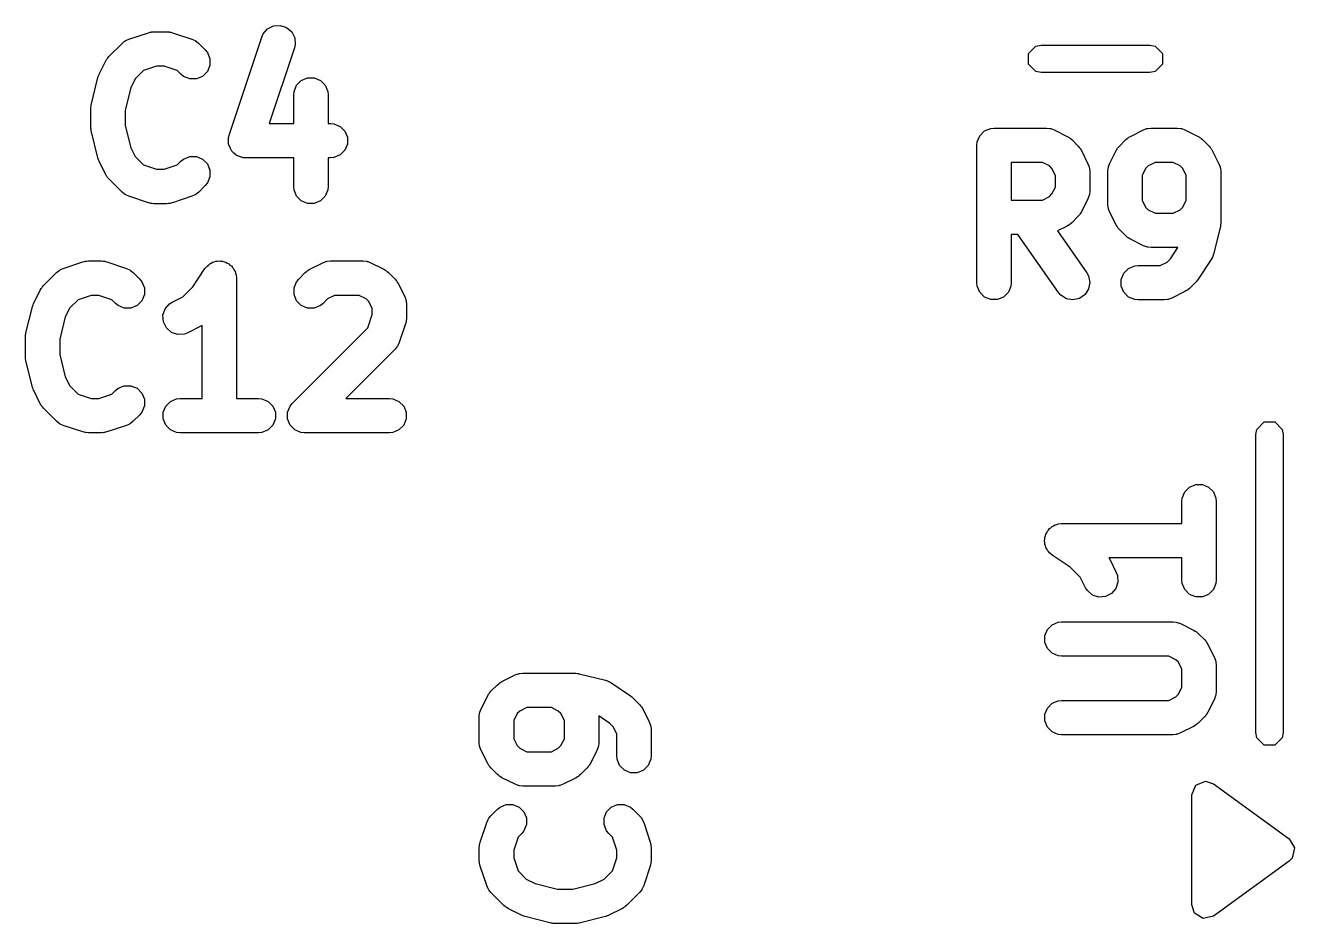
# Model space of a CAD drawing. Extents: x 53 to 255, y -141 to -27.
# Drawn here: x 120.59 to 126.14, y -120.13 to -116.21 of the extents above; entities that cross this region are included whole.
import ezdxf

# ---------------------------------------------------------------- set-up
doc = ezdxf.new("R2010")
doc.units = 0
doc.layers.add('BLACK', color=7, linetype='CONTINUOUS')

msp = doc.modelspace()

# ---------------------------------------------------------------- linework, layer by layer
at = {"layer": 'BLACK', "linetype": 'CONTINUOUS'}
for p, q in [((121.045629, -116.270757), (121.131343, -116.242186)), ((121.131343, -116.242186), (121.138596, -116.240536)), ((121.138596, -116.240536), (121.140428, -116.239778)), ((121.140428, -116.239778), (121.143082, -116.239516)), ((121.143082, -116.239516), (121.14568, -116.238926)), ((121.14568, -116.238926), (121.147654, -116.239066)), ((121.147654, -116.239066), (121.15506, -116.238337)), ((121.15506, -116.238337), (121.212203, -116.238337)), ((121.212203, -116.238337), (121.219608, -116.239066)), ((121.219608, -116.239066), (121.221583, -116.238926)), ((121.221583, -116.238926), (121.22418, -116.239516)), ((121.22418, -116.239516), (121.226835, -116.239778)), ((121.226835, -116.239778), (121.228666, -116.240536)), ((121.228666, -116.240536), (121.23592, -116.242186)), ((121.23592, -116.242186), (121.321633, -116.270757)), ((121.626766, -116.261049), (121.63276, -116.247624)), ((121.63276, -116.247624), (121.651934, -116.225517)), ((121.651934, -116.225517), (121.678107, -116.21243)), ((121.678107, -116.21243), (121.707297, -116.210355)), ((121.707297, -116.210355), (121.735059, -116.219609)), ((121.735059, -116.219609), (121.757167, -116.238783)), ((121.757167, -116.238783), (121.770253, -116.264957)), ((120.95917, -116.346018), (121.016313, -116.288875)), ((121.016313, -116.288875), (121.027678, -116.279548)), ((121.027678, -116.279548), (121.030168, -116.278516)), ((121.030168, -116.278516), (121.032204, -116.276751)), ((121.032204, -116.276751), (121.045629, -116.270757)), ((121.321633, -116.270757), (121.335059, -116.276751)), ((121.335059, -116.276751), (121.337094, -116.278516)), ((121.337094, -116.278516), (121.339585, -116.279548)), ((121.339585, -116.279548), (121.35095, -116.288875)), ((121.35095, -116.288875), (121.379522, -116.317447)), ((121.483909, -116.68962), (121.626766, -116.261049)), ((121.769068, -116.308484), (121.659117, -116.638337)), ((121.772328, -116.294147), (121.769068, -116.308484)), ((121.770253, -116.264957), (121.772328, -116.294147)), ((124.973798, -116.333105), (125.00627, -116.300633)), ((125.00627, -116.300633), (125.029231, -116.296066)), ((125.029231, -116.296066), (125.503747, -116.296066)), ((125.503747, -116.296066), (125.526708, -116.300633)), ((125.526708, -116.300633), (125.55918, -116.333105)), ((120.91655, -116.422653), (120.945121, -116.36551)), ((120.945121, -116.36551), (120.949085, -116.35921)), ((120.949085, -116.35921), (120.949843, -116.357383)), ((120.949843, -116.357383), (120.951531, -116.355326)), ((120.951531, -116.355326), (120.952953, -116.353067)), ((120.952953, -116.353067), (120.954451, -116.351767)), ((120.954451, -116.351767), (120.95917, -116.346018)), ((121.379522, -116.317447), (121.38885, -116.328812)), ((121.38885, -116.328812), (121.400048, -116.355849)), ((121.400048, -116.355849), (121.400048, -116.385112)), ((124.973798, -116.379027), (124.973798, -116.333105)), ((125.55918, -116.333105), (125.55918, -116.379027)), ((120.913622, -116.430303), (120.915818, -116.424158)), ((120.915818, -116.424158), (120.91614, -116.423722)), ((120.91614, -116.423722), (120.91655, -116.422653)), ((121.10986, -116.40746), (121.073841, -116.443478)), ((121.167229, -116.388337), (121.10986, -116.40746)), ((121.200033, -116.388337), (121.167229, -116.388337)), ((121.257403, -116.40746), (121.200033, -116.388337)), ((121.273456, -116.423513), (121.257403, -116.40746)), ((121.284821, -116.432841), (121.273456, -116.423513)), ((121.38885, -116.412148), (121.368157, -116.432841)), ((121.400048, -116.385112), (121.38885, -116.412148)), ((125.00627, -116.411499), (124.973798, -116.379027)), ((125.029231, -116.416066), (125.00627, -116.411499)), ((125.503747, -116.416066), (125.029231, -116.416066)), ((125.526708, -116.411499), (125.503747, -116.416066)), ((125.55918, -116.379027), (125.526708, -116.411499)), ((120.882299, -116.55229), (120.910871, -116.438004)), ((120.910871, -116.438004), (120.911256, -116.436924)), ((120.911256, -116.436924), (120.911295, -116.436385)), ((120.911295, -116.436385), (120.913622, -116.430303)), ((121.073841, -116.443478), (121.054397, -116.482368)), ((121.311858, -116.444039), (121.284821, -116.432841)), ((121.341121, -116.444039), (121.311858, -116.444039)), ((121.368157, -116.432841), (121.341121, -116.444039)), ((121.767216, -116.498705), (121.778415, -116.471669)), ((121.778415, -116.471669), (121.799107, -116.450977)), ((121.799107, -116.450977), (121.826143, -116.439778)), ((121.826143, -116.439778), (121.855407, -116.439778)), ((121.855407, -116.439778), (121.882443, -116.450977)), ((121.882443, -116.450977), (121.903135, -116.471669)), ((121.903135, -116.471669), (121.914334, -116.498705)), ((121.054397, -116.482368), (121.03006, -116.579714)), ((121.765775, -116.513337), (121.767216, -116.498705)), ((121.765775, -116.638337), (121.765775, -116.513337)), ((121.914334, -116.498705), (121.915775, -116.513337)), ((121.915775, -116.513337), (121.915775, -116.638337)), ((120.88006, -116.57048), (120.880311, -116.567926)), ((120.88006, -116.656194), (120.88006, -116.57048)), ((120.880149, -116.566834), (120.880958, -116.56136)), ((120.880311, -116.567926), (120.880149, -116.566834)), ((120.880958, -116.56136), (120.881501, -116.555848)), ((120.881501, -116.555848), (120.881923, -116.554826)), ((120.881923, -116.554826), (120.882299, -116.55229)), ((121.03006, -116.579714), (121.03006, -116.646959)), ((121.659117, -116.638337), (121.765775, -116.638337)), ((121.915775, -116.638337), (121.926489, -116.638337)), ((121.926489, -116.638337), (121.941121, -116.639778)), ((121.941121, -116.639778), (121.968157, -116.650977)), ((120.880311, -116.658747), (120.88006, -116.656194)), ((120.880149, -116.65984), (120.880311, -116.658747)), ((120.880958, -116.665313), (120.880149, -116.65984)), ((120.881501, -116.670826), (120.880958, -116.665313)), ((120.881923, -116.671847), (120.881501, -116.670826)), ((120.882299, -116.674384), (120.881923, -116.671847)), ((120.910871, -116.78867), (120.882299, -116.674384)), ((121.03006, -116.646959), (121.054397, -116.744305)), ((121.480649, -116.703957), (121.481501, -116.70021)), ((121.481501, -116.698705), (121.482259, -116.696873)), ((121.481501, -116.70021), (121.481501, -116.698705)), ((121.482259, -116.696873), (121.483909, -116.68962)), ((121.968157, -116.650977), (121.988849, -116.671669)), ((121.988849, -116.671669), (122.000048, -116.698705)), ((122.000048, -116.698705), (122.000048, -116.727969)), ((124.750073, -116.718705), (124.761272, -116.691669)), ((124.761272, -116.691669), (124.781964, -116.670977)), ((124.781964, -116.670977), (124.809, -116.659778)), ((124.809, -116.659778), (124.823632, -116.658337)), ((124.823632, -116.658337), (125.052203, -116.658337)), ((125.052203, -116.658337), (125.066835, -116.659778)), ((125.066835, -116.659778), (125.069324, -116.660809)), ((125.069324, -116.660809), (125.072012, -116.661)), ((125.072012, -116.661), (125.085744, -116.666255)), ((125.085744, -116.666255), (125.142887, -116.694826)), ((125.142887, -116.694826), (125.149184, -116.698789)), ((125.149184, -116.698789), (125.151015, -116.699548)), ((125.151015, -116.699548), (125.153074, -116.701238)), ((125.153074, -116.701238), (125.15533, -116.702658)), ((125.40622, -116.702658), (125.408472, -116.70124)), ((125.408472, -116.70124), (125.410534, -116.699548)), ((125.410534, -116.699548), (125.412366, -116.698789)), ((125.412366, -116.698789), (125.418662, -116.694826)), ((125.418662, -116.694826), (125.475806, -116.666255)), ((125.475806, -116.666255), (125.489538, -116.661)), ((125.489538, -116.661), (125.492224, -116.660809)), ((125.492224, -116.660809), (125.494714, -116.659778)), ((125.494714, -116.659778), (125.509346, -116.658337)), ((125.509346, -116.658337), (125.623632, -116.658337)), ((125.623632, -116.658337), (125.638264, -116.659778)), ((125.638264, -116.659778), (125.640753, -116.660809)), ((125.640753, -116.660809), (125.643441, -116.661)), ((125.643441, -116.661), (125.657173, -116.666255)), ((125.657173, -116.666255), (125.714316, -116.694826)), ((125.714316, -116.694826), (125.720613, -116.698789)), ((125.720613, -116.698789), (125.722444, -116.699548)), ((125.722444, -116.699548), (125.724503, -116.701238)), ((125.724503, -116.701238), (125.726759, -116.702658)), ((121.054397, -116.744305), (121.073841, -116.783195)), ((121.481501, -116.715942), (121.480649, -116.703957)), ((121.481501, -116.727969), (121.481501, -116.715942)), ((121.482533, -116.73046), (121.481501, -116.727969)), ((121.482724, -116.733147), (121.482533, -116.73046)), ((121.488098, -116.743896), (121.482724, -116.733147)), ((121.4927, -116.755005), (121.488098, -116.743896)), ((121.494605, -116.75691), (121.4927, -116.755005)), ((121.49581, -116.75932), (121.494605, -116.75691)), ((121.988849, -116.755005), (121.968157, -116.775697)), ((122.000048, -116.727969), (121.988849, -116.755005)), ((124.748632, -116.733337), (124.750073, -116.718705)), ((124.748632, -117.333337), (124.748632, -116.733337)), ((125.15533, -116.702658), (125.156628, -116.704155)), ((125.156628, -116.704155), (125.16238, -116.708876)), ((125.16238, -116.708876), (125.190951, -116.737448)), ((125.190951, -116.737448), (125.195671, -116.743199)), ((125.195671, -116.743199), (125.197166, -116.744496)), ((125.197166, -116.744496), (125.198584, -116.746749)), ((125.198584, -116.746749), (125.200278, -116.748813)), ((125.200278, -116.748813), (125.201036, -116.750644)), ((125.201036, -116.750644), (125.204999, -116.756939)), ((125.204999, -116.756939), (125.233571, -116.814081)), ((125.327978, -116.814082), (125.35655, -116.756939)), ((125.35655, -116.756939), (125.360512, -116.750644)), ((125.360512, -116.750644), (125.361271, -116.748813)), ((125.361271, -116.748813), (125.362964, -116.746749)), ((125.362964, -116.746749), (125.364383, -116.744496)), ((125.364383, -116.744496), (125.365877, -116.743199)), ((125.365877, -116.743199), (125.370598, -116.737448)), ((125.370598, -116.737448), (125.399169, -116.708876)), ((125.399169, -116.708876), (125.404923, -116.704152)), ((125.404923, -116.704152), (125.40622, -116.702658)), ((125.726759, -116.702658), (125.728057, -116.704155)), ((125.728057, -116.704155), (125.733809, -116.708876)), ((125.733809, -116.708876), (125.76238, -116.737448)), ((125.76238, -116.737448), (125.7671, -116.7432)), ((125.7671, -116.7432), (125.768596, -116.744497)), ((125.768596, -116.744497), (125.770015, -116.746751)), ((125.770015, -116.746751), (125.771707, -116.748813)), ((125.771707, -116.748813), (125.772465, -116.750643)), ((125.772465, -116.750643), (125.776428, -116.756939)), ((125.776428, -116.756939), (125.804999, -116.814083)), ((120.911256, -116.789749), (120.910871, -116.78867)), ((120.911295, -116.790289), (120.911256, -116.789749)), ((120.913622, -116.79637), (120.911295, -116.790289)), ((120.915818, -116.802516), (120.913622, -116.79637)), ((120.91614, -116.802951), (120.915818, -116.802516)), ((120.91655, -116.804021), (120.91614, -116.802951)), ((120.945121, -116.861164), (120.91655, -116.804021)), ((121.073841, -116.783195), (121.10986, -116.819214)), ((121.257403, -116.819213), (121.273456, -116.803161)), ((121.273456, -116.803161), (121.284821, -116.793833)), ((121.284821, -116.793833), (121.311858, -116.782635)), ((121.311858, -116.782635), (121.341121, -116.782635)), ((121.341121, -116.782635), (121.368157, -116.793833)), ((121.368157, -116.793833), (121.38885, -116.814526)), ((121.504892, -116.767197), (121.49581, -116.75932)), ((121.513392, -116.775697), (121.504892, -116.767197)), ((121.51588, -116.776727), (121.513392, -116.775697)), ((121.517917, -116.778494), (121.51588, -116.776727)), ((121.52932, -116.782295), (121.517917, -116.778494)), ((121.540428, -116.786896), (121.52932, -116.782295)), ((121.544254, -116.787272), (121.540428, -116.786896)), ((121.54568, -116.787748), (121.544254, -116.787272)), ((121.547654, -116.787607), (121.54568, -116.787748)), ((121.55506, -116.788337), (121.547654, -116.787607)), ((121.765775, -116.788337), (121.55506, -116.788337)), ((121.765775, -116.913337), (121.765775, -116.788337)), ((121.926489, -116.788337), (121.915775, -116.788337)), ((121.915775, -116.788337), (121.915775, -116.913337)), ((121.941121, -116.786896), (121.926489, -116.788337)), ((121.968157, -116.775697), (121.941121, -116.786896)), ((125.034499, -116.808337), (124.898632, -116.808337)), ((124.898632, -116.808337), (124.898632, -116.972623)), ((125.064917, -116.823546), (125.034499, -116.808337)), ((125.527051, -116.808337), (125.49663, -116.823546)), ((125.605928, -116.808337), (125.527051, -116.808337)), ((125.636346, -116.823546), (125.605928, -116.808337)), ((120.949085, -116.867463), (120.945121, -116.861164)), ((120.949843, -116.869291), (120.949085, -116.867463)), ((121.10986, -116.819214), (121.167229, -116.838337)), ((121.167229, -116.838337), (121.200033, -116.838337)), ((121.200033, -116.838337), (121.257403, -116.819213)), ((121.38885, -116.814526), (121.400048, -116.841562)), ((121.400048, -116.841562), (121.400048, -116.870825)), ((125.076277, -116.834906), (125.064917, -116.823546)), ((125.091489, -116.865328), (125.076277, -116.834906)), ((125.091489, -116.915631), (125.091489, -116.865328)), ((125.233571, -116.814081), (125.238826, -116.827813)), ((125.238826, -116.827813), (125.239017, -116.830502)), ((125.239017, -116.830502), (125.240048, -116.832991)), ((125.240048, -116.832991), (125.241489, -116.847623)), ((125.241489, -116.847623), (125.241489, -116.933337)), ((125.32006, -116.847623), (125.321501, -116.832991)), ((125.32006, -116.99048), (125.32006, -116.847623)), ((125.321501, -116.832991), (125.322531, -116.830502)), ((125.322531, -116.830502), (125.322723, -116.827813)), ((125.322723, -116.827813), (125.327978, -116.814082)), ((125.485271, -116.834905), (125.47006, -116.865328)), ((125.47006, -116.865328), (125.47006, -116.972774)), ((125.49663, -116.823546), (125.485271, -116.834905)), ((125.647706, -116.834906), (125.636346, -116.823546)), ((125.662917, -116.865327), (125.647706, -116.834906)), ((125.662917, -116.972775), (125.662917, -116.865327)), ((125.804999, -116.814083), (125.810254, -116.827815)), ((125.810254, -116.827815), (125.810444, -116.830501)), ((125.810444, -116.830501), (125.811476, -116.832991)), ((125.811476, -116.832991), (125.812917, -116.847623)), ((125.812917, -116.847623), (125.812917, -117.076194)), ((120.951531, -116.871347), (120.949843, -116.869291)), ((120.952953, -116.873607), (120.951531, -116.871347)), ((120.954451, -116.874906), (120.952953, -116.873607)), ((120.95917, -116.880656), (120.954451, -116.874906)), ((121.016313, -116.937799), (120.95917, -116.880656)), ((121.379522, -116.909227), (121.35095, -116.937799)), ((121.38885, -116.897862), (121.379522, -116.909227)), ((121.400048, -116.870825), (121.38885, -116.897862)), ((121.767216, -116.927969), (121.765775, -116.913337)), ((121.915775, -116.913337), (121.914334, -116.927969)), ((125.076278, -116.946052), (125.091489, -116.915631)), ((121.027678, -116.947126), (121.016313, -116.937799)), ((121.030168, -116.948157), (121.027678, -116.947126)), ((121.032204, -116.949923), (121.030168, -116.948157)), ((121.045629, -116.955917), (121.032204, -116.949923)), ((121.131343, -116.984488), (121.045629, -116.955917)), ((121.321633, -116.955917), (121.23592, -116.984488)), ((121.335059, -116.949923), (121.321633, -116.955917)), ((121.337094, -116.948157), (121.335059, -116.949923)), ((121.339585, -116.947126), (121.337094, -116.948157)), ((121.35095, -116.937799), (121.339585, -116.947126)), ((121.778415, -116.955005), (121.767216, -116.927969)), ((121.799107, -116.975697), (121.778415, -116.955005)), ((121.826143, -116.986896), (121.799107, -116.975697)), ((121.882443, -116.975697), (121.855407, -116.986896)), ((121.903135, -116.955005), (121.882443, -116.975697)), ((121.914334, -116.927969), (121.903135, -116.955005)), ((124.898632, -116.972623), (125.034497, -116.972623)), ((125.034497, -116.972623), (125.064919, -116.957411)), ((125.064919, -116.957411), (125.076278, -116.946052)), ((125.233571, -116.966879), (125.204999, -117.024021)), ((125.238826, -116.953147), (125.233571, -116.966879)), ((125.239017, -116.950457), (125.238826, -116.953147)), ((125.240048, -116.947969), (125.239017, -116.950457)), ((125.241489, -116.933337), (125.240048, -116.947969)), ((125.47006, -116.972774), (125.485271, -117.003196)), ((125.647706, -117.003196), (125.662917, -116.972775)), ((121.138596, -116.986137), (121.131343, -116.984488)), ((121.140428, -116.986896), (121.138596, -116.986137)), ((121.143082, -116.987157), (121.140428, -116.986896)), ((121.14568, -116.987748), (121.143082, -116.987157)), ((121.147654, -116.987607), (121.14568, -116.987748)), ((121.15506, -116.988337), (121.147654, -116.987607)), ((121.212203, -116.988337), (121.15506, -116.988337)), ((121.219608, -116.987607), (121.212203, -116.988337)), ((121.221583, -116.987748), (121.219608, -116.987607)), ((121.22418, -116.987157), (121.221583, -116.987748)), ((121.226835, -116.986896), (121.22418, -116.987157)), ((121.228666, -116.986137), (121.226835, -116.986896)), ((121.23592, -116.984488), (121.228666, -116.986137)), ((121.855407, -116.986896), (121.826143, -116.986896)), ((125.198585, -117.034209), (125.197166, -117.036464)), ((125.200277, -117.032148), (125.198585, -117.034209)), ((125.201035, -117.030317), (125.200277, -117.032148)), ((125.204999, -117.024021), (125.201035, -117.030317)), ((125.321501, -117.005112), (125.32006, -116.99048)), ((125.322531, -117.0076), (125.321501, -117.005112)), ((125.322723, -117.01029), (125.322531, -117.0076)), ((125.327978, -117.024021), (125.322723, -117.01029)), ((125.35655, -117.081164), (125.327978, -117.024021)), ((125.485271, -117.003196), (125.49663, -117.014555)), ((125.49663, -117.014555), (125.527051, -117.029766)), ((125.527051, -117.029766), (125.605926, -117.029766)), ((125.605926, -117.029766), (125.636348, -117.014554)), ((125.636348, -117.014554), (125.647706, -117.003196)), ((125.142887, -117.086133), (125.100004, -117.107574)), ((125.149183, -117.082169), (125.142887, -117.086133)), ((125.151014, -117.081411), (125.149183, -117.082169)), ((125.153075, -117.079719), (125.151014, -117.081411)), ((125.15533, -117.0783), (125.153075, -117.079719)), ((125.156626, -117.076804), (125.15533, -117.0783)), ((125.162379, -117.072084), (125.156626, -117.076804)), ((125.19095, -117.043513), (125.162379, -117.072084)), ((125.19567, -117.03776), (125.19095, -117.043513)), ((125.197166, -117.036464), (125.19567, -117.03776)), ((125.360513, -117.08746), (125.35655, -117.081164)), ((125.361272, -117.089291), (125.360513, -117.08746)), ((125.362963, -117.091352), (125.361272, -117.089291)), ((125.812019, -117.085311), (125.811476, -117.090826)), ((125.812828, -117.079839), (125.812019, -117.085311)), ((125.812917, -117.076194), (125.812665, -117.078747)), ((125.812665, -117.078747), (125.812828, -117.079839)), ((124.92744, -117.122623), (124.898632, -117.122623)), ((124.898632, -117.122623), (124.898632, -117.333337)), ((125.105046, -117.376346), (124.92744, -117.122623)), ((125.100004, -117.107574), (125.227931, -117.290327)), ((125.364383, -117.093607), (125.362963, -117.091352)), ((125.365878, -117.094903), (125.364383, -117.093607)), ((125.370599, -117.100656), (125.365878, -117.094903)), ((125.39917, -117.129227), (125.370599, -117.100656)), ((125.404922, -117.133947), (125.39917, -117.129227)), ((125.406219, -117.135443), (125.404922, -117.133947)), ((125.408473, -117.136862), (125.406219, -117.135443)), ((125.410535, -117.138554), (125.408473, -117.136862)), ((125.412365, -117.139312), (125.410535, -117.138554)), ((125.418662, -117.143276), (125.412365, -117.139312)), ((125.475804, -117.171848), (125.418662, -117.143276)), ((125.810678, -117.094384), (125.782107, -117.20867)), ((125.811052, -117.091847), (125.810678, -117.094384)), ((125.811476, -117.090826), (125.811052, -117.091847)), ((125.489536, -117.177103), (125.475804, -117.171848)), ((125.492225, -117.177294), (125.489536, -117.177103)), ((125.494714, -117.178325), (125.492225, -117.177294)), ((125.509346, -117.179766), (125.494714, -117.178325)), ((125.623632, -117.179766), (125.509346, -117.179766)), ((125.593916, -117.228414), (125.62654, -117.179479)), ((125.62654, -117.179479), (125.623632, -117.179766)), ((120.759914, -117.270757), (120.845628, -117.242186)), ((120.845628, -117.242186), (120.852881, -117.240536)), ((120.852881, -117.240536), (120.854713, -117.239778)), ((120.854713, -117.239778), (120.857367, -117.239516)), ((120.857367, -117.239516), (120.859965, -117.238926)), ((120.859965, -117.238926), (120.861939, -117.239066)), ((120.861939, -117.239066), (120.869345, -117.238337)), ((120.869345, -117.238337), (120.926488, -117.238337)), ((120.926488, -117.238337), (120.933893, -117.239066)), ((120.933893, -117.239066), (120.935868, -117.238926)), ((120.935868, -117.238926), (120.938465, -117.239516)), ((120.938465, -117.239516), (120.94112, -117.239778)), ((120.94112, -117.239778), (120.942951, -117.240536)), ((120.942951, -117.240536), (120.950205, -117.242186)), ((120.950205, -117.242186), (121.035918, -117.270757)), ((121.387686, -117.260359), (121.393855, -117.256227)), ((121.393855, -117.256227), (121.399106, -117.250977)), ((121.399106, -117.250977), (121.405895, -117.248164)), ((121.405895, -117.248164), (121.412001, -117.244076)), ((121.412001, -117.244076), (121.419281, -117.242619)), ((121.419281, -117.242619), (121.426142, -117.239778)), ((121.426142, -117.239778), (121.433491, -117.239778)), ((121.433491, -117.239778), (121.440696, -117.238337)), ((121.440696, -117.238337), (121.44798, -117.239778)), ((121.44798, -117.239778), (121.455406, -117.239778)), ((121.455406, -117.239778), (121.462194, -117.242589)), ((121.462194, -117.242589), (121.469403, -117.244016)), ((121.469403, -117.244016), (121.475582, -117.248135)), ((121.475582, -117.248135), (121.482442, -117.250977)), ((121.482442, -117.250977), (121.487635, -117.25617)), ((121.487635, -117.25617), (121.493752, -117.260248)), ((121.835805, -117.274826), (121.892949, -117.246255)), ((121.892949, -117.246255), (121.906681, -117.241)), ((121.906681, -117.241), (121.909367, -117.240809)), ((121.909367, -117.240809), (121.911857, -117.239778)), ((121.911857, -117.239778), (121.926489, -117.238337)), ((121.926489, -117.238337), (122.069346, -117.238337)), ((122.069346, -117.238337), (122.083978, -117.239778)), ((122.083978, -117.239778), (122.086467, -117.240809)), ((122.086467, -117.240809), (122.089155, -117.241)), ((122.089155, -117.241), (122.102887, -117.246255)), ((122.102887, -117.246255), (122.16003, -117.274826)), ((125.548785, -117.258337), (125.579203, -117.243127)), ((125.579203, -117.243127), (125.593916, -117.228414)), ((125.77175, -117.232082), (125.714607, -117.317797)), ((125.776054, -117.224007), (125.77175, -117.232082)), ((125.77716, -117.222516), (125.776054, -117.224007)), ((125.777789, -117.220753), (125.77716, -117.222516)), ((125.778667, -117.219108), (125.777789, -117.220753)), ((125.779025, -117.217293), (125.778667, -117.219108)), ((125.782107, -117.20867), (125.779025, -117.217293)), ((120.673455, -117.346018), (120.730598, -117.288875)), ((120.730598, -117.288875), (120.741963, -117.279548)), ((120.741963, -117.279548), (120.744453, -117.278516)), ((120.744453, -117.278516), (120.746489, -117.276751)), ((120.746489, -117.276751), (120.759914, -117.270757)), ((121.035918, -117.270757), (121.049344, -117.276751)), ((121.049344, -117.276751), (121.051379, -117.278516)), ((121.051379, -117.278516), (121.05387, -117.279548)), ((121.05387, -117.279548), (121.065235, -117.288875)), ((121.065235, -117.288875), (121.093807, -117.317447)), ((121.325345, -117.35127), (121.378371, -117.271734)), ((121.378371, -117.271734), (121.378403, -117.271694)), ((121.378403, -117.271694), (121.378414, -117.271669)), ((121.378414, -117.271669), (121.37847, -117.271612)), ((121.37847, -117.271612), (121.387686, -117.260359)), ((121.493752, -117.260248), (121.497885, -117.26642)), ((121.497885, -117.26642), (121.503134, -117.271669)), ((121.503134, -117.271669), (121.505945, -117.278456)), ((121.505945, -117.278456), (121.510035, -117.284563)), ((121.510035, -117.284563), (121.511491, -117.291844)), ((121.511491, -117.291844), (121.514333, -117.298705)), ((121.514333, -117.298705), (121.515758, -117.313181)), ((121.787741, -117.317447), (121.816313, -117.288875)), ((121.816313, -117.288875), (121.822066, -117.284152)), ((121.822066, -117.284152), (121.823363, -117.282658)), ((121.823363, -117.282658), (121.825614, -117.28124)), ((121.825614, -117.28124), (121.827678, -117.279547)), ((121.827678, -117.279547), (121.829511, -117.278787)), ((121.829511, -117.278787), (121.835805, -117.274826)), ((122.16003, -117.274826), (122.166327, -117.278789)), ((122.166327, -117.278789), (122.168158, -117.279548)), ((122.168158, -117.279548), (122.170217, -117.281238)), ((122.170217, -117.281238), (122.172473, -117.282658)), ((122.172473, -117.282658), (122.173771, -117.284155)), ((122.173771, -117.284155), (122.179523, -117.288876)), ((122.179523, -117.288876), (122.208094, -117.317448)), ((125.227931, -117.290327), (125.235141, -117.30314)), ((125.235141, -117.30314), (125.241471, -117.331711)), ((125.378644, -117.318705), (125.389843, -117.291669)), ((125.389843, -117.291669), (125.410535, -117.270977)), ((125.410535, -117.270977), (125.437571, -117.259778)), ((125.437571, -117.259778), (125.452203, -117.258337)), ((125.452203, -117.258337), (125.548785, -117.258337)), ((120.630835, -117.422653), (120.659406, -117.36551)), ((120.659406, -117.36551), (120.66337, -117.35921)), ((120.66337, -117.35921), (120.664128, -117.357383)), ((120.664128, -117.357383), (120.665816, -117.355326)), ((120.665816, -117.355326), (120.667238, -117.353067)), ((120.667238, -117.353067), (120.668736, -117.351767)), ((120.668736, -117.351767), (120.673455, -117.346018)), ((121.093807, -117.317447), (121.103135, -117.328812)), ((121.103135, -117.328812), (121.114333, -117.355849)), ((121.114333, -117.355849), (121.114333, -117.385112)), ((121.282061, -117.394554), (121.325345, -117.35127)), ((121.515758, -117.313181), (121.515774, -117.313258)), ((121.515774, -117.313258), (121.515768, -117.313284)), ((121.515768, -117.313284), (121.515774, -117.313337)), ((121.515774, -117.313337), (121.515774, -117.838337)), ((121.767215, -117.355849), (121.778414, -117.328812)), ((121.767215, -117.385111), (121.767215, -117.355849)), ((121.778414, -117.328812), (121.787741, -117.317447)), ((122.208094, -117.317448), (122.212814, -117.3232)), ((122.212814, -117.3232), (122.21431, -117.324497)), ((122.21431, -117.324497), (122.215729, -117.326751)), ((122.215729, -117.326751), (122.217421, -117.328813)), ((122.217421, -117.328813), (122.218179, -117.330643)), ((122.218179, -117.330643), (122.222142, -117.336939)), ((122.222142, -117.336939), (122.250713, -117.394083)), ((124.750073, -117.347969), (124.748632, -117.333337)), ((124.761272, -117.375005), (124.750073, -117.347969)), ((124.897191, -117.347969), (124.885992, -117.375005)), ((124.898632, -117.333337), (124.897191, -117.347969)), ((125.236386, -117.360529), (125.220659, -117.385208)), ((125.241471, -117.331711), (125.236386, -117.360529)), ((125.378644, -117.347969), (125.378644, -117.318705)), ((125.389843, -117.375005), (125.378644, -117.347969)), ((125.66736, -117.365435), (125.665301, -117.367126)), ((125.669616, -117.364016), (125.66736, -117.365435)), ((125.670914, -117.362518), (125.669616, -117.364016)), ((125.676666, -117.357798), (125.670914, -117.362518)), ((125.705237, -117.329226), (125.676666, -117.357798)), ((125.705269, -117.329186), (125.705237, -117.329226)), ((125.705291, -117.329172), (125.705269, -117.329186)), ((125.709987, -117.323437), (125.705291, -117.329172)), ((125.714564, -117.317861), (125.709987, -117.323437)), ((125.714573, -117.317837), (125.714564, -117.317861)), ((125.714607, -117.317797), (125.714573, -117.317837)), ((120.824145, -117.40746), (120.788126, -117.443478)), ((120.881514, -117.388337), (120.824145, -117.40746)), ((120.914318, -117.388337), (120.881514, -117.388337)), ((120.971688, -117.40746), (120.914318, -117.388337)), ((120.987741, -117.423513), (120.971688, -117.40746)), ((121.103135, -117.412148), (121.082442, -117.432841)), ((121.114333, -117.385112), (121.103135, -117.412148)), ((121.223361, -117.425517), (121.235804, -117.417684)), ((121.235804, -117.417684), (121.282061, -117.394554)), ((121.778414, -117.412148), (121.767215, -117.385111)), ((121.799106, -117.43284), (121.778414, -117.412148)), ((121.913772, -117.403547), (121.893807, -117.423513)), ((121.944194, -117.388337), (121.913772, -117.403547)), ((122.051642, -117.388337), (121.944194, -117.388337)), ((122.08206, -117.403546), (122.051642, -117.388337)), ((122.09342, -117.414906), (122.08206, -117.403546)), ((122.108631, -117.445327), (122.09342, -117.414906)), ((122.250713, -117.394083), (122.255968, -117.407815)), ((122.255968, -117.407815), (122.256158, -117.410501)), ((122.256158, -117.410501), (122.25719, -117.412991)), ((122.25719, -117.412991), (122.258631, -117.427623)), ((124.781964, -117.395697), (124.761272, -117.375005)), ((124.809, -117.406896), (124.781964, -117.395697)), ((124.838264, -117.406896), (124.809, -117.406896)), ((124.8653, -117.395697), (124.838264, -117.406896)), ((124.885992, -117.375005), (124.8653, -117.395697)), ((125.114618, -117.387507), (125.105046, -117.376346)), ((125.139296, -117.403233), (125.114618, -117.387507)), ((125.168114, -117.408319), (125.139296, -117.403233)), ((125.196685, -117.401989), (125.168114, -117.408319)), ((125.220659, -117.385208), (125.196685, -117.401989)), ((125.410535, -117.395697), (125.389843, -117.375005)), ((125.437571, -117.406896), (125.410535, -117.395697)), ((125.452203, -117.408337), (125.437571, -117.406896)), ((125.566489, -117.408337), (125.452203, -117.408337)), ((125.581121, -117.406896), (125.566489, -117.408337)), ((125.58361, -117.405864), (125.581121, -117.406896)), ((125.586298, -117.405674), (125.58361, -117.405864)), ((125.60003, -117.400419), (125.586298, -117.405674)), ((125.657173, -117.371848), (125.60003, -117.400419)), ((125.66347, -117.367884), (125.657173, -117.371848)), ((125.665301, -117.367126), (125.66347, -117.367884)), ((120.596584, -117.55229), (120.625156, -117.438004)), ((120.625156, -117.438004), (120.625541, -117.436924)), ((120.625541, -117.436924), (120.62558, -117.436385)), ((120.62558, -117.436385), (120.627907, -117.430303)), ((120.627907, -117.430303), (120.630103, -117.424158)), ((120.630103, -117.424158), (120.630425, -117.423722)), ((120.630425, -117.423722), (120.630835, -117.422653)), ((120.788126, -117.443478), (120.768682, -117.482368)), ((120.999106, -117.432841), (120.987741, -117.423513)), ((121.026143, -117.444039), (120.999106, -117.432841)), ((121.055406, -117.444039), (121.026143, -117.444039)), ((121.082442, -117.432841), (121.055406, -117.444039)), ((121.194934, -117.475386), (121.204188, -117.447624)), ((121.197008, -117.504576), (121.194934, -117.475386)), ((121.204188, -117.447624), (121.223361, -117.425517)), ((121.826143, -117.444039), (121.799106, -117.43284)), ((121.855405, -117.444039), (121.826143, -117.444039)), ((121.882442, -117.43284), (121.855405, -117.444039)), ((121.893807, -117.423513), (121.882442, -117.43284)), ((122.089508, -117.529966), (122.108631, -117.472597)), ((122.108631, -117.472597), (122.108631, -117.445327)), ((122.258631, -117.427623), (122.258631, -117.484766)), ((120.768682, -117.482368), (120.744345, -117.579714)), ((121.210096, -117.53075), (121.197008, -117.504576)), ((121.232203, -117.549923), (121.210096, -117.53075)), ((121.360029, -117.523276), (121.302886, -117.551848)), ((121.365774, -117.519659), (121.360029, -117.523276)), ((121.365774, -117.838337), (121.365774, -117.519659)), ((121.75917, -117.860304), (122.089508, -117.529966)), ((122.254782, -117.508483), (122.226211, -117.594197)), ((122.256431, -117.501229), (122.254782, -117.508483)), ((122.25719, -117.499398), (122.256431, -117.501229)), ((122.257451, -117.496743), (122.25719, -117.499398)), ((122.258042, -117.494146), (122.257451, -117.496743)), ((122.258631, -117.484766), (122.257901, -117.492171)), ((122.257901, -117.492171), (122.258042, -117.494146)), ((120.594345, -117.57048), (120.594596, -117.567926)), ((120.594345, -117.656194), (120.594345, -117.57048)), ((120.594434, -117.566834), (120.595243, -117.56136)), ((120.594596, -117.567926), (120.594434, -117.566834)), ((120.595243, -117.56136), (120.595786, -117.555848)), ((120.595786, -117.555848), (120.596208, -117.554826)), ((120.596208, -117.554826), (120.596584, -117.55229)), ((120.744345, -117.579714), (120.744345, -117.646959)), ((121.259965, -117.559177), (121.232203, -117.549923)), ((121.289155, -117.557103), (121.259965, -117.559177)), ((121.302886, -117.551848), (121.289155, -117.557103)), ((122.208093, -117.623513), (121.993269, -117.838337)), ((122.21742, -117.612148), (122.208093, -117.623513)), ((122.218451, -117.609657), (122.21742, -117.612148)), ((122.220217, -117.607622), (122.218451, -117.609657)), ((122.226211, -117.594197), (122.220217, -117.607622)), ((120.594596, -117.658747), (120.594345, -117.656194)), ((120.594434, -117.65984), (120.594596, -117.658747)), ((120.595243, -117.665313), (120.594434, -117.65984)), ((120.595786, -117.670826), (120.595243, -117.665313)), ((120.596208, -117.671847), (120.595786, -117.670826)), ((120.596584, -117.674384), (120.596208, -117.671847)), ((120.625156, -117.78867), (120.596584, -117.674384)), ((120.744345, -117.646959), (120.768682, -117.744305)), ((120.768682, -117.744305), (120.788126, -117.783195)), ((120.625541, -117.789749), (120.625156, -117.78867)), ((120.62558, -117.790289), (120.625541, -117.789749)), ((120.627907, -117.79637), (120.62558, -117.790289)), ((120.630103, -117.802516), (120.627907, -117.79637)), ((120.630425, -117.802951), (120.630103, -117.802516)), ((120.630835, -117.804021), (120.630425, -117.802951)), ((120.659406, -117.861164), (120.630835, -117.804021)), ((120.788126, -117.783195), (120.824145, -117.819214)), ((120.971688, -117.819213), (120.987741, -117.803161)), ((120.987741, -117.803161), (120.999106, -117.793833)), ((120.999106, -117.793833), (121.026143, -117.782635)), ((121.026143, -117.782635), (121.055406, -117.782635)), ((121.055406, -117.782635), (121.082442, -117.793833)), ((121.082442, -117.793833), (121.103135, -117.814526)), ((120.66337, -117.867463), (120.659406, -117.861164)), ((120.824145, -117.819214), (120.881514, -117.838337)), ((120.881514, -117.838337), (120.914318, -117.838337)), ((120.914318, -117.838337), (120.971688, -117.819213)), ((121.103135, -117.814526), (121.114333, -117.841562)), ((121.114333, -117.841562), (121.114333, -117.870825)), ((121.206985, -117.871669), (121.227677, -117.850977)), ((121.227677, -117.850977), (121.254713, -117.839778)), ((121.254713, -117.839778), (121.269345, -117.838337)), ((121.269345, -117.838337), (121.365774, -117.838337)), ((121.515774, -117.838337), (121.612202, -117.838337)), ((121.612202, -117.838337), (121.626834, -117.839778)), ((121.626834, -117.839778), (121.65387, -117.850977)), ((121.65387, -117.850977), (121.674562, -117.871669)), ((121.749843, -117.871669), (121.75917, -117.860304)), ((121.993269, -117.838337), (122.183631, -117.838337)), ((122.183631, -117.838337), (122.198263, -117.839778)), ((122.198263, -117.839778), (122.225299, -117.850977)), ((122.225299, -117.850977), (122.245991, -117.871669)), ((120.664128, -117.869291), (120.66337, -117.867463)), ((120.665816, -117.871347), (120.664128, -117.869291)), ((120.667238, -117.873607), (120.665816, -117.871347)), ((120.668736, -117.874906), (120.667238, -117.873607)), ((120.673455, -117.880656), (120.668736, -117.874906)), ((120.730598, -117.937799), (120.673455, -117.880656)), ((121.093807, -117.909227), (121.065235, -117.937799)), ((121.103135, -117.897862), (121.093807, -117.909227)), ((121.114333, -117.870825), (121.103135, -117.897862)), ((121.195786, -117.898705), (121.206985, -117.871669)), ((121.195786, -117.927969), (121.195786, -117.898705)), ((121.674562, -117.871669), (121.685761, -117.898705)), ((121.685761, -117.898705), (121.685761, -117.927969)), ((121.738644, -117.898705), (121.749843, -117.871669)), ((121.738644, -117.927969), (121.738644, -117.898705)), ((122.245991, -117.871669), (122.25719, -117.898705)), ((122.25719, -117.898705), (122.25719, -117.927969)), ((120.741963, -117.947126), (120.730598, -117.937799)), ((120.744453, -117.948157), (120.741963, -117.947126)), ((120.746489, -117.949923), (120.744453, -117.948157)), ((120.759914, -117.955917), (120.746489, -117.949923)), ((120.845628, -117.984488), (120.759914, -117.955917)), ((121.035918, -117.955917), (120.950205, -117.984488)), ((121.049344, -117.949923), (121.035918, -117.955917)), ((121.051379, -117.948157), (121.049344, -117.949923)), ((121.05387, -117.947126), (121.051379, -117.948157)), ((121.065235, -117.937799), (121.05387, -117.947126)), ((121.206985, -117.955005), (121.195786, -117.927969)), ((121.227677, -117.975697), (121.206985, -117.955005)), ((121.254713, -117.986896), (121.227677, -117.975697)), ((121.65387, -117.975697), (121.626834, -117.986896)), ((121.674562, -117.955005), (121.65387, -117.975697)), ((121.685761, -117.927969), (121.674562, -117.955005)), ((121.749843, -117.955005), (121.738644, -117.927969)), ((121.770535, -117.975697), (121.749843, -117.955005)), ((121.797571, -117.986896), (121.770535, -117.975697)), ((122.225299, -117.975697), (122.198263, -117.986896)), ((122.245991, -117.955005), (122.225299, -117.975697)), ((122.25719, -117.927969), (122.245991, -117.955005)), ((125.966489, -117.996066), (125.971056, -117.973105)), ((125.971056, -117.973105), (126.003528, -117.940633)), ((126.003528, -117.940633), (126.04945, -117.940633)), ((126.04945, -117.940633), (126.081922, -117.973105)), ((126.081922, -117.973105), (126.086489, -117.996066)), ((120.852881, -117.986137), (120.845628, -117.984488)), ((120.854713, -117.986896), (120.852881, -117.986137)), ((120.857367, -117.987157), (120.854713, -117.986896)), ((120.859965, -117.987748), (120.857367, -117.987157)), ((120.861939, -117.987607), (120.859965, -117.987748)), ((120.869345, -117.988337), (120.861939, -117.987607)), ((120.926488, -117.988337), (120.869345, -117.988337)), ((120.933893, -117.987607), (120.926488, -117.988337)), ((120.935868, -117.987748), (120.933893, -117.987607)), ((120.938465, -117.987157), (120.935868, -117.987748)), ((120.94112, -117.986896), (120.938465, -117.987157)), ((120.942951, -117.986137), (120.94112, -117.986896)), ((120.950205, -117.984488), (120.942951, -117.986137)), ((121.269345, -117.988337), (121.254713, -117.986896)), ((121.612202, -117.988337), (121.269345, -117.988337)), ((121.626834, -117.986896), (121.612202, -117.988337)), ((121.812203, -117.988337), (121.797571, -117.986896)), ((122.183631, -117.988337), (121.812203, -117.988337)), ((122.198263, -117.986896), (122.183631, -117.988337)), ((125.966489, -118.646066), (125.966489, -117.996066)), ((126.086489, -117.996066), (126.086489, -118.646066)), ((125.64504, -118.273381), (125.656239, -118.246345)), ((125.656239, -118.246345), (125.676931, -118.225653)), ((125.676931, -118.225653), (125.703967, -118.214454)), ((125.703967, -118.214454), (125.733231, -118.214454)), ((125.733231, -118.214454), (125.760267, -118.225653)), ((125.760267, -118.225653), (125.780959, -118.246345)), ((125.780959, -118.246345), (125.792158, -118.273381)), ((125.643599, -118.288013), (125.64504, -118.273381)), ((125.643599, -118.384441), (125.643599, -118.288013)), ((125.792158, -118.273381), (125.793599, -118.288013)), ((125.793599, -118.288013), (125.793599, -118.63087)), ((125.053397, -118.424633), (125.056239, -118.417773)), ((125.056239, -118.417773), (125.061434, -118.412577)), ((125.061434, -118.412577), (125.065511, -118.406463)), ((125.065511, -118.406463), (125.07168, -118.402331)), ((125.07168, -118.402331), (125.076931, -118.397081)), ((125.076931, -118.397081), (125.08372, -118.394268)), ((125.08372, -118.394268), (125.089826, -118.39018)), ((125.089826, -118.39018), (125.097106, -118.388723)), ((125.097106, -118.388723), (125.103967, -118.385882)), ((125.103967, -118.385882), (125.118443, -118.384456)), ((125.118443, -118.384456), (125.11852, -118.384441)), ((125.11852, -118.384441), (125.118546, -118.384446)), ((125.118546, -118.384446), (125.118599, -118.384441)), ((125.118599, -118.384441), (125.643599, -118.384441)), ((125.043599, -118.45952), (125.04504, -118.452235)), ((125.04504, -118.466724), (125.043599, -118.45952)), ((125.04504, -118.444809), (125.047852, -118.43802)), ((125.04504, -118.452235), (125.04504, -118.444809)), ((125.04504, -118.474073), (125.04504, -118.466724)), ((125.047881, -118.480933), (125.04504, -118.474073)), ((125.047852, -118.43802), (125.049278, -118.430812)), ((125.049278, -118.430812), (125.053397, -118.424633)), ((125.049338, -118.488214), (125.047881, -118.480933)), ((125.053426, -118.494319), (125.049338, -118.488214)), ((125.056239, -118.501109), (125.053426, -118.494319)), ((125.061489, -118.506359), (125.056239, -118.501109)), ((125.065621, -118.512529), (125.061489, -118.506359)), ((125.076879, -118.521749), (125.065621, -118.512529)), ((125.076931, -118.521801), (125.076879, -118.521749)), ((125.076953, -118.52181), (125.076931, -118.521801)), ((125.076996, -118.521845), (125.076953, -118.52181)), ((125.156531, -118.574868), (125.076996, -118.521845)), ((125.199817, -118.618154), (125.156531, -118.574868)), ((125.643599, -118.534441), (125.324921, -118.534441)), ((125.324921, -118.534441), (125.328538, -118.540186)), ((125.328538, -118.540186), (125.35711, -118.597328)), ((125.643599, -118.63087), (125.643599, -118.534441)), ((125.222946, -118.664411), (125.199817, -118.618154)), ((125.364439, -118.64025), (125.355185, -118.668011)), ((125.35711, -118.597328), (125.362365, -118.61106)), ((125.362365, -118.61106), (125.364439, -118.64025)), ((125.64504, -118.645502), (125.643599, -118.63087)), ((125.793599, -118.63087), (125.792158, -118.645502)), ((125.230779, -118.676854), (125.222946, -118.664411)), ((125.252886, -118.696027), (125.230779, -118.676854)), ((125.280648, -118.705281), (125.252886, -118.696027)), ((125.336012, -118.690119), (125.309838, -118.703207)), ((125.355185, -118.668011), (125.336012, -118.690119)), ((125.656239, -118.672538), (125.64504, -118.645502)), ((125.676931, -118.69323), (125.656239, -118.672538)), ((125.703967, -118.704429), (125.676931, -118.69323)), ((125.760267, -118.69323), (125.733231, -118.704429)), ((125.780959, -118.672538), (125.760267, -118.69323)), ((125.792158, -118.645502), (125.780959, -118.672538)), ((125.966489, -119.296066), (125.966489, -118.646066)), ((126.086489, -118.646066), (126.086489, -119.296066)), ((125.309838, -118.703207), (125.280648, -118.705281)), ((125.733231, -118.704429), (125.703967, -118.704429)), ((125.04504, -118.87338), (125.056239, -118.846344)), ((125.056239, -118.846344), (125.076931, -118.825652)), ((125.076931, -118.825652), (125.103967, -118.814453)), ((125.103967, -118.814453), (125.118599, -118.813012)), ((125.118599, -118.813012), (125.604313, -118.813012)), ((125.604313, -118.813012), (125.618945, -118.814453)), ((125.618945, -118.814453), (125.621433, -118.815483)), ((125.621433, -118.815483), (125.624123, -118.815675)), ((125.624123, -118.815675), (125.637854, -118.82093)), ((125.637854, -118.82093), (125.694997, -118.849502)), ((125.694997, -118.849502), (125.701291, -118.853464)), ((125.701291, -118.853464), (125.703123, -118.854223)), ((125.703123, -118.854223), (125.705186, -118.855916)), ((125.705186, -118.855916), (125.70744, -118.857335)), ((125.70744, -118.857335), (125.708736, -118.858829)), ((125.708736, -118.858829), (125.714488, -118.86355)), ((125.04504, -118.902644), (125.04504, -118.87338)), ((125.056239, -118.92968), (125.04504, -118.902644)), ((125.714488, -118.86355), (125.74306, -118.892121)), ((125.74306, -118.892121), (125.747783, -118.897875)), ((125.747783, -118.897875), (125.749278, -118.899172)), ((125.749278, -118.899172), (125.750695, -118.901424)), ((125.750695, -118.901424), (125.752388, -118.903486)), ((125.752388, -118.903486), (125.753146, -118.905318)), ((125.753146, -118.905318), (125.75711, -118.911614)), ((125.75711, -118.911614), (125.785681, -118.968758)), ((125.076931, -118.950372), (125.056239, -118.92968)), ((125.103967, -118.961571), (125.076931, -118.950372)), ((125.118599, -118.963012), (125.103967, -118.961571)), ((125.586607, -118.963012), (125.118599, -118.963012)), ((125.61703, -118.978223), (125.586607, -118.963012)), ((125.785681, -118.968758), (125.790936, -118.98249)), ((125.628389, -118.989582), (125.61703, -118.978223)), ((125.643599, -119.020002), (125.628389, -118.989582)), ((125.643599, -119.098879), (125.643599, -119.020002)), ((125.790936, -118.98249), (125.791126, -118.985176)), ((125.791126, -118.985176), (125.792158, -118.987666)), ((125.792158, -118.987666), (125.793599, -119.002298)), ((125.793599, -119.002298), (125.793599, -119.116584)), ((122.65537, -119.087675), (122.661123, -119.082952)), ((122.661123, -119.082952), (122.66242, -119.081458)), ((122.66242, -119.081458), (122.664671, -119.08004)), ((122.664671, -119.08004), (122.666735, -119.078347)), ((122.666735, -119.078347), (122.668568, -119.077587)), ((122.668568, -119.077587), (122.674862, -119.073626)), ((122.674862, -119.073626), (122.732006, -119.045055)), ((122.732006, -119.045055), (122.745738, -119.0398)), ((122.745738, -119.0398), (122.748424, -119.039609)), ((122.748424, -119.039609), (122.750914, -119.038578)), ((122.750914, -119.038578), (122.765546, -119.037137)), ((122.765546, -119.037137), (122.994117, -119.037137)), ((122.994117, -119.037137), (122.996666, -119.037388)), ((122.996666, -119.037388), (122.997762, -119.037225)), ((122.997762, -119.037225), (123.003246, -119.038036)), ((123.003246, -119.038036), (123.008749, -119.038578)), ((123.008749, -119.038578), (123.009769, -119.039)), ((123.009769, -119.039), (123.012307, -119.039376)), ((123.012307, -119.039376), (123.126593, -119.067947)), ((123.126593, -119.067947), (123.135213, -119.071027)), ((123.135213, -119.071027), (123.137032, -119.071387)), ((123.137032, -119.071387), (123.138681, -119.072266)), ((123.138681, -119.072266), (123.140438, -119.072894)), ((123.140438, -119.072894), (123.141924, -119.073995)), ((123.141924, -119.073995), (123.150006, -119.078304)), ((123.150006, -119.078304), (123.23572, -119.135448)), ((122.584178, -119.192881), (122.612749, -119.135739)), ((122.612749, -119.135739), (122.616712, -119.129442)), ((122.616712, -119.129442), (122.617471, -119.127612)), ((122.617471, -119.127612), (122.619162, -119.12555)), ((122.619162, -119.12555), (122.620582, -119.123296)), ((122.620582, -119.123296), (122.622077, -119.121998)), ((122.622077, -119.121998), (122.626798, -119.116247)), ((122.626798, -119.116247), (122.65537, -119.087675)), ((123.23572, -119.135448), (123.235758, -119.135479)), ((123.235758, -119.135479), (123.235784, -119.13549)), ((123.235784, -119.13549), (123.241643, -119.140299)), ((123.241643, -119.140299), (123.247095, -119.144763)), ((125.617028, -119.140659), (125.628389, -119.129299)), ((125.628389, -119.129299), (125.643599, -119.098879)), ((125.790936, -119.136392), (125.785681, -119.150124)), ((125.791126, -119.133705), (125.790936, -119.136392)), ((125.792158, -119.131216), (125.791126, -119.133705)), ((125.793599, -119.116584), (125.792158, -119.131216)), ((122.578923, -119.206613), (122.584178, -119.192881)), ((122.783251, -119.187137), (122.752829, -119.202347)), ((122.890699, -119.187137), (122.783251, -119.187137)), ((122.921117, -119.202346), (122.890699, -119.187137)), ((123.247095, -119.144763), (123.247109, -119.144784)), ((123.247109, -119.144784), (123.247149, -119.144817)), ((123.247149, -119.144817), (123.275721, -119.173388)), ((123.275721, -119.173388), (123.280444, -119.179142)), ((123.280444, -119.179142), (123.281939, -119.180439)), ((123.281939, -119.180439), (123.283356, -119.182691)), ((123.283356, -119.182691), (123.285049, -119.184753)), ((123.285049, -119.184753), (123.285807, -119.186585)), ((123.285807, -119.186585), (123.289771, -119.192881)), ((123.289771, -119.192881), (123.318342, -119.250025)), ((125.04504, -119.216237), (125.056239, -119.189201)), ((125.056239, -119.189201), (125.076931, -119.168509)), ((125.076931, -119.168509), (125.103967, -119.15731)), ((125.103967, -119.15731), (125.118599, -119.155869)), ((125.118599, -119.155869), (125.586609, -119.155869)), ((125.586609, -119.155869), (125.617028, -119.140659)), ((125.785681, -119.150124), (125.75711, -119.207268)), ((122.57626, -119.226422), (122.577701, -119.21179)), ((122.57626, -119.340708), (122.57626, -119.226422)), ((122.577701, -119.21179), (122.578732, -119.2093)), ((122.578732, -119.2093), (122.578923, -119.206613)), ((122.74147, -119.213707), (122.72626, -119.244127)), ((122.72626, -119.244127), (122.72626, -119.323003)), ((122.752829, -119.202347), (122.74147, -119.213707)), ((122.932477, -119.213705), (122.921117, -119.202346)), ((122.947689, -119.244128), (122.932477, -119.213705)), ((122.947689, -119.323002), (122.947689, -119.244128)), ((123.146335, -119.256135), (123.097402, -119.223513)), ((123.097402, -119.223513), (123.097689, -119.226422)), ((123.097689, -119.226422), (123.097689, -119.340708)), ((123.318342, -119.250025), (123.323597, -119.263757)), ((125.04504, -119.245501), (125.04504, -119.216237)), ((125.056239, -119.272537), (125.04504, -119.245501)), ((125.74306, -119.226761), (125.714488, -119.255332)), ((125.747783, -119.221006), (125.74306, -119.226761)), ((125.749278, -119.21971), (125.747783, -119.221006)), ((125.750695, -119.217457), (125.749278, -119.21971)), ((125.752388, -119.215396), (125.750695, -119.217457)), ((125.753146, -119.213563), (125.752388, -119.215396)), ((125.75711, -119.207268), (125.753146, -119.213563)), ((123.16105, -119.270849), (123.146335, -119.256135)), ((123.17626, -119.301269), (123.16105, -119.270849)), ((123.17626, -119.397851), (123.17626, -119.301269)), ((123.323597, -119.263757), (123.323787, -119.266443)), ((123.323787, -119.266443), (123.324819, -119.268933)), ((123.324819, -119.268933), (123.32626, -119.283565)), ((123.32626, -119.283565), (123.32626, -119.397851)), ((125.076931, -119.293229), (125.056239, -119.272537)), ((125.103967, -119.304428), (125.076931, -119.293229)), ((125.118599, -119.305869), (125.103967, -119.304428)), ((125.604313, -119.305869), (125.118599, -119.305869)), ((125.618945, -119.304428), (125.604313, -119.305869)), ((125.621434, -119.303396), (125.618945, -119.304428)), ((125.624122, -119.303206), (125.621434, -119.303396)), ((125.637854, -119.297951), (125.624122, -119.303206)), ((125.694997, -119.26938), (125.637854, -119.297951)), ((125.701293, -119.265416), (125.694997, -119.26938)), ((125.703123, -119.264659), (125.701293, -119.265416)), ((125.705181, -119.262969), (125.703123, -119.264659)), ((125.70744, -119.261548), (125.705181, -119.262969)), ((125.708739, -119.260049), (125.70744, -119.261548)), ((125.714488, -119.255332), (125.708739, -119.260049)), ((125.971056, -119.319027), (125.966489, -119.296066)), ((126.086489, -119.296066), (126.081922, -119.319027)), ((122.577701, -119.35534), (122.57626, -119.340708)), ((122.578732, -119.357829), (122.577701, -119.35534)), ((122.578923, -119.360517), (122.578732, -119.357829)), ((122.584178, -119.374249), (122.578923, -119.360517)), ((122.72626, -119.323003), (122.741469, -119.353422)), ((122.741469, -119.353422), (122.752829, -119.364782)), ((122.921119, -119.364782), (122.932478, -119.353423)), ((122.932478, -119.353423), (122.947689, -119.323002)), ((123.095026, -119.360518), (123.089771, -119.37425)), ((123.095217, -119.357828), (123.095026, -119.360518)), ((123.096248, -119.35534), (123.095217, -119.357828)), ((123.097689, -119.340708), (123.096248, -119.35534)), ((126.003528, -119.351499), (125.971056, -119.319027)), ((126.04945, -119.351499), (126.003528, -119.351499)), ((126.081922, -119.319027), (126.04945, -119.351499)), ((122.612749, -119.431392), (122.584178, -119.374249)), ((122.752829, -119.364782), (122.783251, -119.379994)), ((122.783251, -119.379994), (122.890697, -119.379994)), ((122.890697, -119.379994), (122.921119, -119.364782)), ((123.089771, -119.37425), (123.061199, -119.431392)), ((123.177701, -119.412483), (123.17626, -119.397851)), ((123.1889, -119.439519), (123.177701, -119.412483)), ((123.324819, -119.412483), (123.31362, -119.439519)), ((123.32626, -119.397851), (123.324819, -119.412483)), ((122.616712, -119.437689), (122.612749, -119.431392)), ((122.617471, -119.43952), (122.616712, -119.437689)), ((122.619161, -119.441579), (122.617471, -119.43952)), ((122.620581, -119.443835), (122.619161, -119.441579)), ((122.622078, -119.445133), (122.620581, -119.443835)), ((122.626799, -119.450885), (122.622078, -119.445133)), ((122.655371, -119.479456), (122.626799, -119.450885)), ((123.04715, -119.450884), (123.018579, -119.479455)), ((123.05187, -119.445131), (123.04715, -119.450884)), ((123.053366, -119.443835), (123.05187, -119.445131)), ((123.054785, -119.44158), (123.053366, -119.443835)), ((123.056477, -119.439519), (123.054785, -119.44158)), ((123.057235, -119.437688), (123.056477, -119.439519)), ((123.061199, -119.431392), (123.057235, -119.437688)), ((123.209592, -119.460211), (123.1889, -119.439519)), ((123.236628, -119.47141), (123.209592, -119.460211)), ((123.265892, -119.47141), (123.236628, -119.47141)), ((123.292928, -119.460211), (123.265892, -119.47141)), ((123.31362, -119.439519), (123.292928, -119.460211)), ((122.661122, -119.484176), (122.655371, -119.479456)), ((122.662419, -119.485671), (122.661122, -119.484176)), ((122.664672, -119.487089), (122.662419, -119.485671)), ((122.666736, -119.488783), (122.664672, -119.487089)), ((122.668567, -119.489541), (122.666736, -119.488783)), ((122.674862, -119.493504), (122.668567, -119.489541)), ((122.732004, -119.522076), (122.674862, -119.493504)), ((122.745736, -119.527331), (122.732004, -119.522076)), ((122.748425, -119.527522), (122.745736, -119.527331)), ((122.750914, -119.528553), (122.748425, -119.527522)), ((122.925523, -119.527522), (122.923035, -119.528553)), ((122.928213, -119.527331), (122.925523, -119.527522)), ((122.941944, -119.522076), (122.928213, -119.527331)), ((122.999087, -119.493504), (122.941944, -119.522076)), ((123.005383, -119.48954), (122.999087, -119.493504)), ((123.007214, -119.488782), (123.005383, -119.48954)), ((123.009275, -119.48709), (123.007214, -119.488782)), ((123.01153, -119.485671), (123.009275, -119.48709)), ((123.012826, -119.484175), (123.01153, -119.485671)), ((123.018579, -119.479455), (123.012826, -119.484175)), ((125.686489, -119.568566), (125.704063, -119.52614)), ((125.704063, -119.52614), (125.746489, -119.508566)), ((125.746489, -119.508566), (125.781779, -119.520042)), ((125.781779, -119.520042), (126.111779, -119.760042)), ((122.765546, -119.529994), (122.750914, -119.528553)), ((122.908403, -119.529994), (122.765546, -119.529994)), ((122.923035, -119.528553), (122.908403, -119.529994)), ((125.686489, -120.048566), (125.686489, -119.568566)), ((122.626798, -119.659104), (122.65537, -119.630532)), ((122.65537, -119.630532), (122.666735, -119.621204)), ((122.666735, -119.621204), (122.693772, -119.610006)), ((122.693772, -119.610006), (122.723035, -119.610006)), ((122.723035, -119.610006), (122.750071, -119.621204)), ((122.750071, -119.621204), (122.770764, -119.641897)), ((123.131757, -119.641897), (123.152449, -119.621205)), ((123.152449, -119.621205), (123.179486, -119.610006)), ((123.179486, -119.610006), (123.208748, -119.610006)), ((123.208748, -119.610006), (123.235785, -119.621205)), ((123.235785, -119.621205), (123.24715, -119.630532)), ((123.24715, -119.630532), (123.275722, -119.659104)), ((122.580109, -119.774134), (122.60868, -119.688421)), ((122.60868, -119.688421), (122.614674, -119.674995)), ((122.614674, -119.674995), (122.616439, -119.672959)), ((122.616439, -119.672959), (122.617471, -119.670469)), ((122.617471, -119.670469), (122.626798, -119.659104)), ((122.770764, -119.641897), (122.781962, -119.668933)), ((122.781962, -119.668933), (122.781962, -119.698196)), ((123.120558, -119.668934), (123.131757, -119.641897)), ((123.120558, -119.698196), (123.120558, -119.668934)), ((123.275722, -119.659104), (123.28505, -119.670469)), ((123.28505, -119.670469), (123.286082, -119.672961)), ((123.286082, -119.672961), (123.287846, -119.674995)), ((123.287846, -119.674995), (123.29384, -119.68842)), ((123.29384, -119.68842), (123.322411, -119.774134)), ((122.761436, -119.736598), (122.745383, -119.75265)), ((122.770764, -119.725233), (122.761436, -119.736598)), ((122.781962, -119.698196), (122.770764, -119.725233)), ((123.131757, -119.725233), (123.120558, -119.698196)), ((123.141084, -119.736598), (123.131757, -119.725233)), ((123.157137, -119.752651), (123.141084, -119.736598)), ((122.57626, -119.797851), (122.576989, -119.790445)), ((122.57626, -119.854994), (122.57626, -119.797851)), ((122.576849, -119.788471), (122.577439, -119.785873)), ((122.576989, -119.790445), (122.576849, -119.788471)), ((122.577439, -119.785873), (122.577701, -119.783219)), ((122.577701, -119.783219), (122.578459, -119.781387)), ((122.578459, -119.781387), (122.580109, -119.774134)), ((122.745383, -119.75265), (122.72626, -119.81002)), ((123.17626, -119.81002), (123.157137, -119.752651)), ((123.322411, -119.774134), (123.32406, -119.781387)), ((123.32406, -119.781387), (123.324819, -119.783219)), ((123.324819, -119.783219), (123.32508, -119.785873)), ((123.32508, -119.785873), (123.325671, -119.788471)), ((123.325671, -119.788471), (123.32553, -119.790445)), ((123.32553, -119.790445), (123.32626, -119.797851)), ((123.32626, -119.797851), (123.32626, -119.854994)), ((126.111779, -119.760042), (126.135755, -119.799208)), ((126.135755, -119.799208), (126.125013, -119.843856)), ((122.576989, -119.862399), (122.57626, -119.854994)), ((122.72626, -119.81002), (122.72626, -119.842824)), ((122.72626, -119.842824), (122.745383, -119.900194)), ((123.157137, -119.900194), (123.17626, -119.842825)), ((123.17626, -119.842825), (123.17626, -119.81002)), ((123.32626, -119.854994), (123.32553, -119.862399)), ((126.111779, -119.85709), (125.781779, -120.09709)), ((126.125013, -119.843856), (126.111779, -119.85709)), ((122.576849, -119.864374), (122.576989, -119.862399)), ((122.577439, -119.866971), (122.576849, -119.864374)), ((122.577701, -119.869626), (122.577439, -119.866971)), ((122.578459, -119.871457), (122.577701, -119.869626)), ((122.580109, -119.878711), (122.578459, -119.871457)), ((122.60868, -119.964424), (122.580109, -119.878711)), ((122.745383, -119.900194), (122.7814, -119.936211)), ((123.121118, -119.936212), (123.157137, -119.900194)), ((123.322411, -119.878711), (123.29384, -119.964425)), ((123.32406, -119.871457), (123.322411, -119.878711)), ((123.324819, -119.869626), (123.32406, -119.871457)), ((123.32508, -119.866971), (123.324819, -119.869626)), ((123.325671, -119.864374), (123.32508, -119.866971)), ((123.32553, -119.862399), (123.325671, -119.864374)), ((122.614674, -119.97785), (122.60868, -119.964424)), ((122.7814, -119.936211), (122.820292, -119.955657)), ((122.820292, -119.955657), (122.917637, -119.979994)), ((122.984883, -119.979994), (123.082228, -119.955656)), ((123.082228, -119.955656), (123.121118, -119.936212)), ((123.29384, -119.964425), (123.287846, -119.97785)), ((122.616439, -119.979885), (122.614674, -119.97785)), ((122.617471, -119.982376), (122.616439, -119.979885)), ((122.626798, -119.993741), (122.617471, -119.982376)), ((122.683941, -120.050884), (122.626798, -119.993741)), ((122.917637, -119.979994), (122.984883, -119.979994)), ((123.275722, -119.993741), (123.218579, -120.050884)), ((123.285049, -119.982376), (123.275722, -119.993741)), ((123.28608, -119.979885), (123.285049, -119.982376)), ((123.287846, -119.97785), (123.28608, -119.979885)), ((122.689693, -120.055604), (122.683941, -120.050884)), ((122.690991, -120.057101), (122.689693, -120.055604)), ((122.693246, -120.05852), (122.690991, -120.057101)), ((122.695306, -120.060211), (122.693246, -120.05852)), ((122.697135, -120.060968), (122.695306, -120.060211)), ((122.703433, -120.064933), (122.697135, -120.060968)), ((122.760577, -120.093504), (122.703433, -120.064933)), ((123.199087, -120.064933), (123.141944, -120.093504)), ((123.205386, -120.060968), (123.199087, -120.064933)), ((123.207214, -120.060211), (123.205386, -120.060968)), ((123.20927, -120.058522), (123.207214, -120.060211)), ((123.21153, -120.057101), (123.20927, -120.058522)), ((123.212829, -120.055602), (123.21153, -120.057101)), ((123.218579, -120.050884), (123.212829, -120.055602)), ((125.697965, -120.083856), (125.686489, -120.048566)), ((122.761644, -120.093912), (122.760577, -120.093504)), ((122.762081, -120.094236), (122.761644, -120.093912)), ((122.768241, -120.096437), (122.762081, -120.094236)), ((122.774309, -120.098759), (122.768241, -120.096437)), ((122.774847, -120.098797), (122.774309, -120.098759)), ((122.775927, -120.099183), (122.774847, -120.098797)), ((122.890212, -120.127755), (122.775927, -120.099183)), ((122.89275, -120.12813), (122.890212, -120.127755)), ((122.893771, -120.128553), (122.89275, -120.12813)), ((122.899282, -120.129095), (122.893771, -120.128553)), ((122.904757, -120.129905), (122.899282, -120.129095)), ((122.905849, -120.129742), (122.904757, -120.129905)), ((122.908403, -120.129994), (122.905849, -120.129742)), ((122.994117, -120.129994), (122.908403, -120.129994)), ((122.99667, -120.129742), (122.994117, -120.129994)), ((122.997763, -120.129905), (122.99667, -120.129742)), ((123.003236, -120.129095), (122.997763, -120.129905)), ((123.008749, -120.128553), (123.003236, -120.129095)), ((123.00977, -120.12813), (123.008749, -120.128553)), ((123.012307, -120.127755), (123.00977, -120.12813)), ((123.126593, -120.099183), (123.012307, -120.127755)), ((123.127672, -120.098797), (123.126593, -120.099183)), ((123.128212, -120.098759), (123.127672, -120.098797)), ((123.134293, -120.096431), (123.128212, -120.098759)), ((123.140439, -120.094236), (123.134293, -120.096431)), ((123.140874, -120.093913), (123.140439, -120.094236)), ((123.141944, -120.093504), (123.140874, -120.093913)), ((125.737131, -120.107832), (125.697965, -120.083856)), ((125.781779, -120.09709), (125.737131, -120.107832))]:
    msp.add_line(p, q, dxfattribs=at)

doc.saveas('drawing.dxf')
